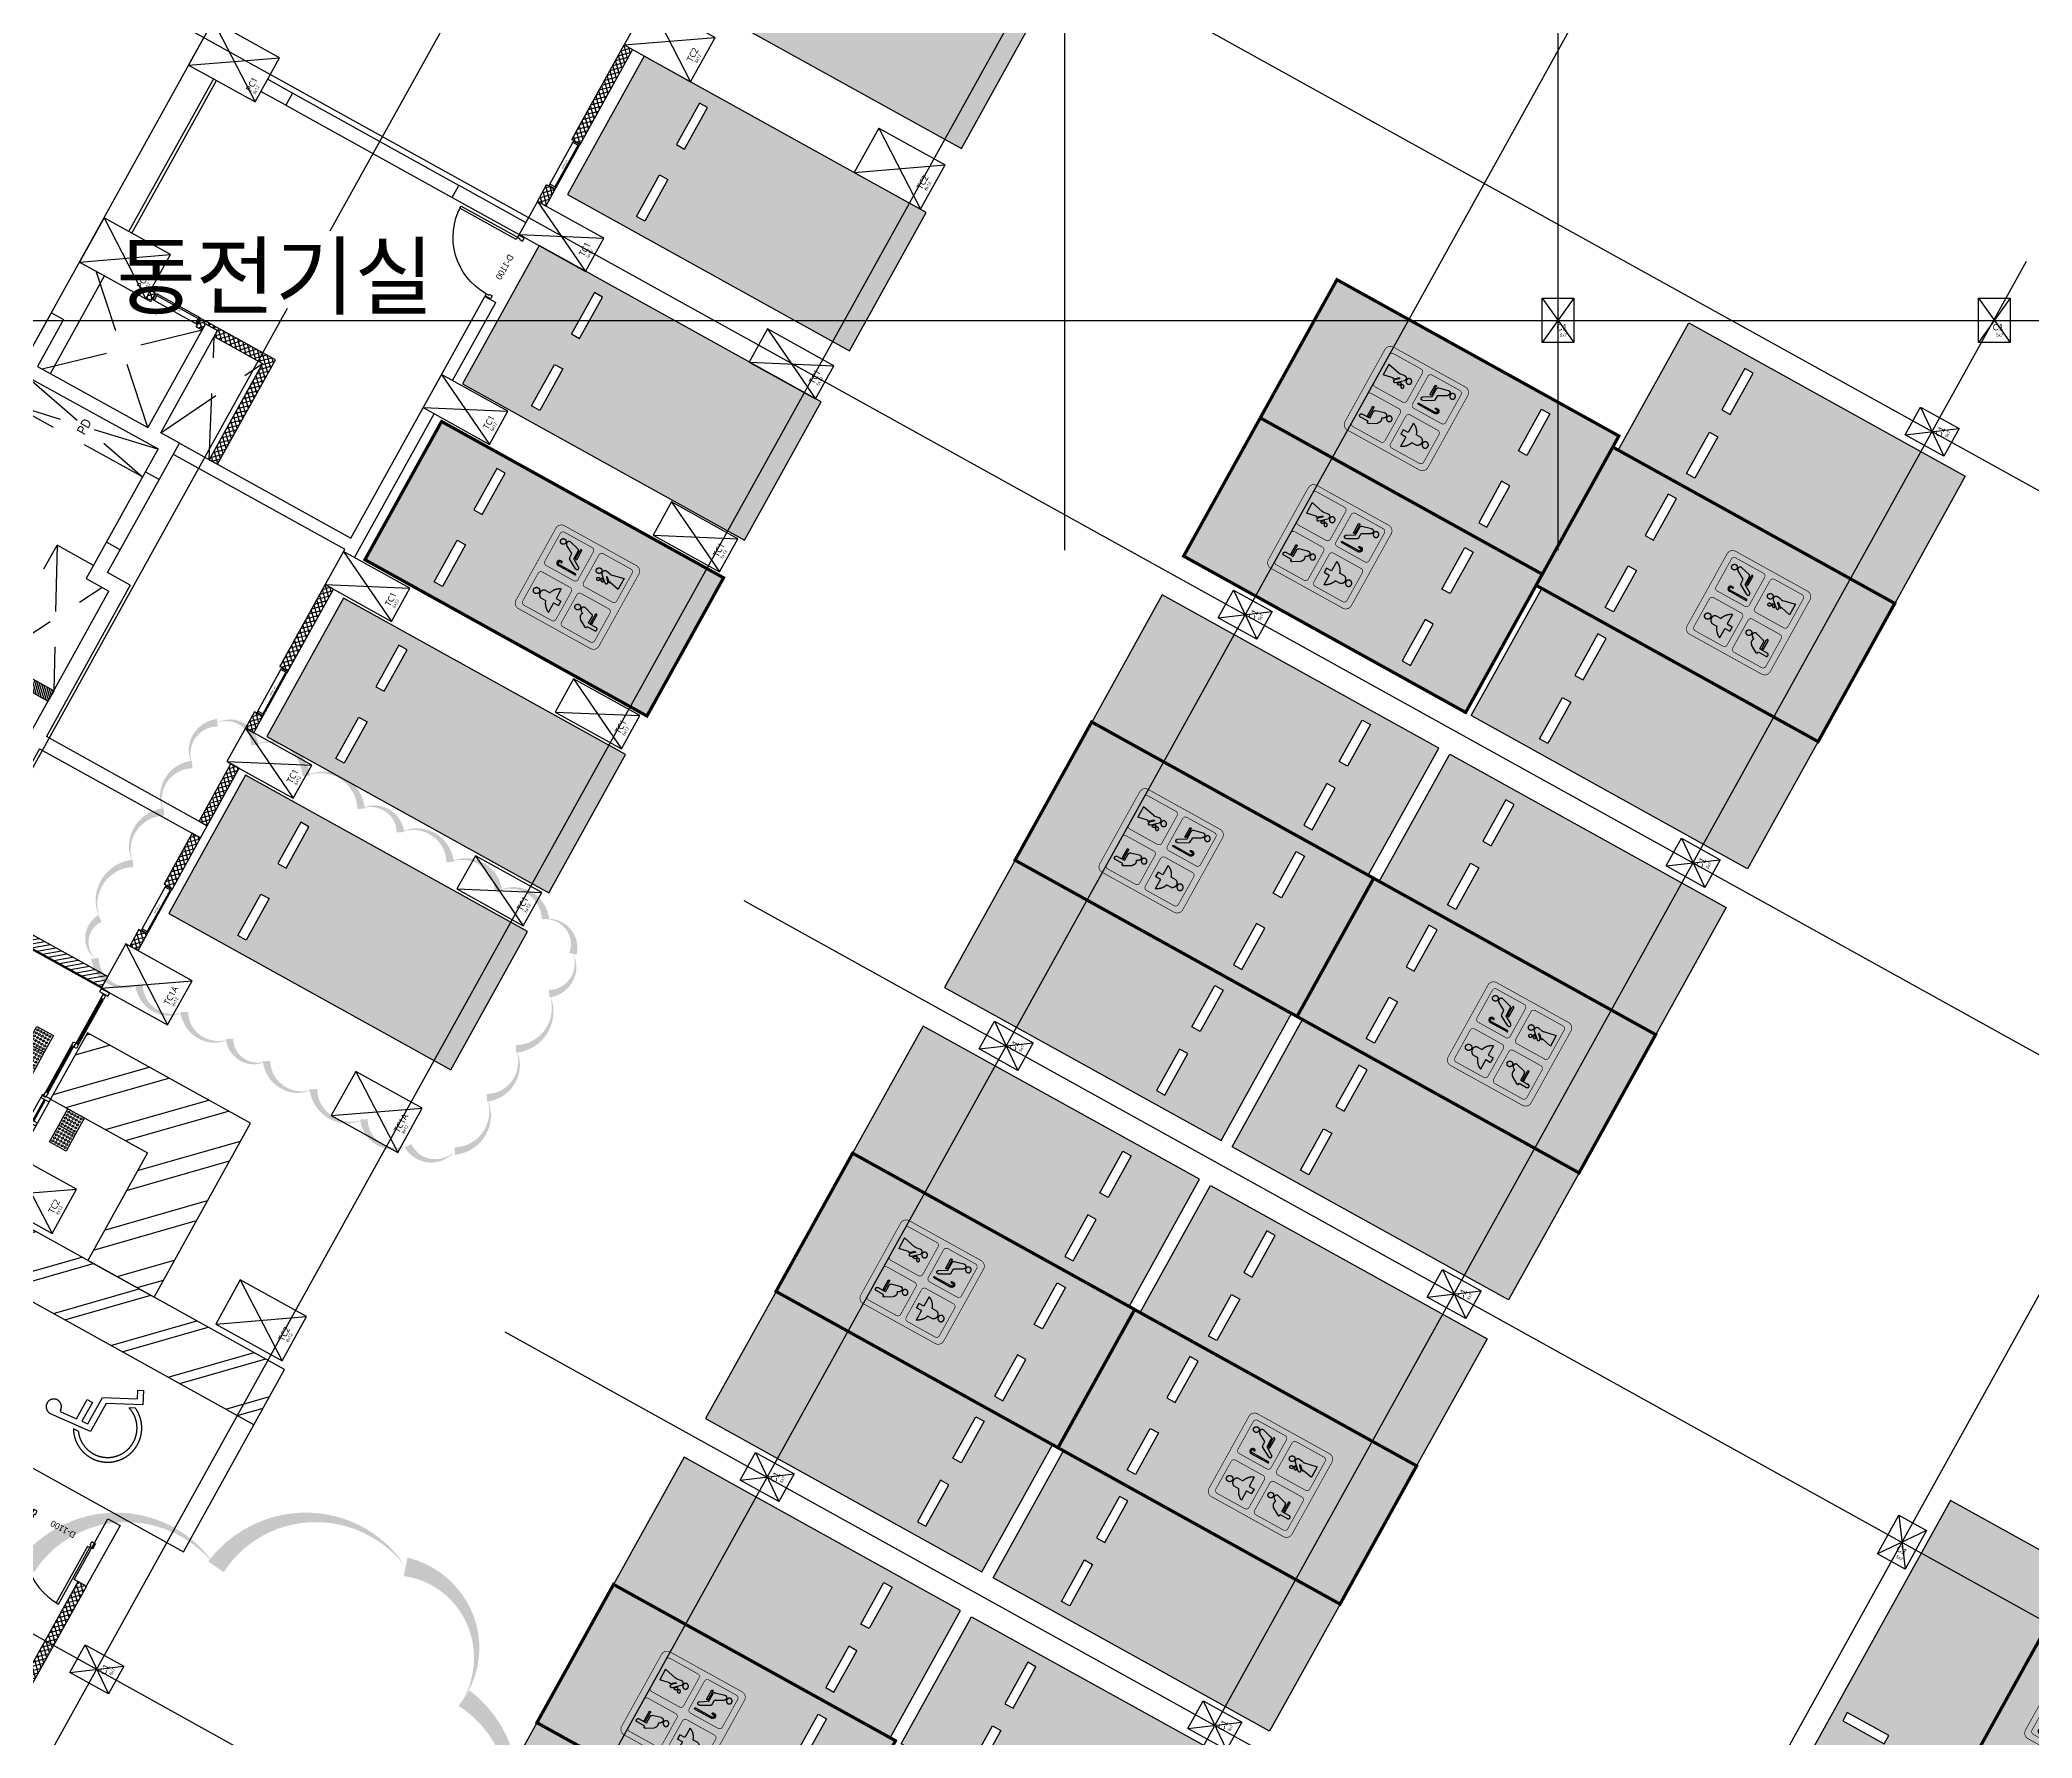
# Model space of a CAD drawing. Header units: millimetres. Extents: x -21000 to 567700, y 435000 to 850800.
# Drawn here: x 355402 to 386916, y 659411 to 686278 of the extents above; entities that cross this region are included whole.
import ezdxf
from ezdxf.enums import TextEntityAlignment as Align
from ezdxf.xclip import XClip

# ---------------------------------------------------------------- set-up
doc = ezdxf.new("R2010")
doc.units = ezdxf.units.MM
doc.header["$LTSCALE"] = 700
doc.header["$XCLIPFRAME"] = 2
for name, pattern in [('AB_Pbase$0$CON-107-B2F$0$HIDDEN', [9.525, 6.35, -3.175]), ('AB_Pbase$0$HID', [2.3, 1.5, -0.8]), ('AB_Pbase$0$주차장기둥$0$CEN', [62, 60, -1, 0, -1]), ('AUDIT_D_190513103822-5', [2.3, 1.5, -0.8])]:
    doc.linetypes.add(name, pattern=pattern)
doc.layers.get('0').update_dxf_attribs({"color": 2})
doc.layers.get('Defpoints').update_dxf_attribs({"color": 171})
for name, color, linetype, plot in [('AB_Pbase$0$CON-107-B2F$0$DEF', 181, 'AB_Pbase$0$CON-107-B2F$0$HIDDEN', False), ('AB_Pbase$0$CON-107-B2F$0$DEFPOINT', 247, 'Continuous', False), ('AB_Pbase$0$Defponts', 161, 'Continuous', False), ('AB_Pbase$0$주차장기둥$0$DEFPOINT', 247, 'Continuous', False)]:
    doc.layers.add(name, color=color, linetype=linetype, plot=plot)
for name, color, linetype in [('AB_Pbase$0$DOOR', 4, 'Continuous'), ('AB_Pbase$0$ELE4', 4, 'Continuous'), ('AB_Pbase$0$ELE8', 8, 'Continuous'), ('AB_Pbase$0$ELE9', 9, 'Continuous'), ('AB_Pbase$0$FIN', 6, 'Continuous'), ('AB_Pbase$0$HAT-BR', 5, 'Continuous'), ('AB_Pbase$0$void', 1, 'AB_Pbase$0$HID'), ('AB_Pbase$0$WAL', 3, 'Continuous'), ('AB_Pbase$0$WIN', 4, 'Continuous'), ('AB_Pbase$0$WIN1', 1, 'Continuous'), ('AB_Pbase$0$설비사이즈', 4, 'AUDIT_D_190513103822-5'), ('AB_Pbase$0$점자블럭', 5, 'Continuous'), ('AB_Pbase$0$주차-sol', 254, 'Continuous'), ('AB_Pbase$0$주차-여행', 221, 'Continuous'), ('AB_Pbase$0$주차-일반', 9, 'Continuous'), ('AB_Pbase$0$주차-장애인', 8, 'Continuous'), ('AB_Pbase$0$주차-확장', 7, 'Continuous'), ('AB_Pbase$0$주차장기둥$0$CEN_P', 244, 'AB_Pbase$0$주차장기둥$0$CEN')]:
    doc.layers.add(name, color=color, linetype=linetype)
doc.styles.add('AB_Pbase$0$CON-107-B2F$0$맑은고딕', font='malgun.ttf')
doc.styles.add('AB_Pbase$0$돋움', font='')
doc.styles.add('AB_Pbase$0$맑은고딕', font='malgun.ttf')
doc.styles.add('AB_Pbase$0$주차장기둥$0$맑은 고딕', font='')
doc.styles.get('AB_Pbase$0$돋움').set_extended_font_data('Dotum')
doc.styles.get('AB_Pbase$0$주차장기둥$0$맑은 고딕').set_extended_font_data('Dotum')

# ---------------------------------------------------------------- blocks, each defined once
blk = doc.blocks.new('AB_Pbase$0$Door_s_1100')
at = {"layer": 'AB_Pbase$0$Defponts'}
for p, q in [((-10, 0), (-10, 100)), ((1110, 0), (1110, 100))]:
    blk.add_line(p, q, dxfattribs=at)
at = {"layer": 'AB_Pbase$0$WIN'}
for points in [[(40, 100), (80, 100), (80, 1120), (40, 1120)], [(55, 55), (55, 0), (0, 0), (0, 100), (40, 100), (40, 55)], [(1045, 55), (1045, 0), (1100, 0), (1100, 100), (1060, 100), (1060, 55)]]:
    blk.add_lwpolyline(points, close=True, dxfattribs=at)
at = {"layer": 'AB_Pbase$0$WIN1'}
blk.add_arc((40, 100), 1020, 0, 90, dxfattribs=at)
at = {"layer": 'AB_Pbase$0$Defponts', "style": 'AB_Pbase$0$돋움'}
blk.add_text('D-1100', height=100, dxfattribs=at).set_placement((550, 50), align=Align.MIDDLE)
blk = doc.blocks.new('AB_Pbase$0$20160212_34980', base_point=(54476081, -70515734))
at = {"layer": 'AB_Pbase$0$WIN', "rotation": 125.1554939794611}
blk.add_blockref('AB_Pbase$0$Door_s_1100', (54476081, -70515734), dxfattribs=at)
blk = doc.blocks.new('AB_Pbase$0$점자블럭')
at = {"layer": 'AB_Pbase$0$점자블럭', "extrusion": (0, 0, -1)}
blk.add_lwpolyline([(0, 0), (300, 0), (300, 300), (0, 300)], close=True, dxfattribs=at)
at = {"layer": 'AB_Pbase$0$점자블럭', "color": 250}
for centre in [(-260, 260), (-260, 205), (-260, 150), (-260, 95), (-260, 40), (-205, 260), (-205, 205), (-205, 150), (-205, 95), (-205, 40), (-150, 260), (-150, 205), (-150, 150), (-150, 95), (-150, 40), (-95, 260), (-95, 205), (-95, 150), (-95, 95), (-95, 40), (-40, 260), (-40, 205), (-40, 150), (-40, 95), (-40, 40)]:
    blk.add_circle(centre, 15, dxfattribs=at)
blk = doc.blocks.new('AB_Pbase$0$자동문 24_1', base_point=(261519, 88963))
at = {"layer": 'AB_Pbase$0$Defponts'}
for p, q in [((259287, 88218), (259287, 88068)), ((262037, 88218), (262037, 88068))]:
    blk.add_line(p, q, dxfattribs=at)
at = {"layer": 'AB_Pbase$0$ELE9'}
for p, q in [((260062, 88218), (259347, 88218)), ((260062, 88068), (259347, 88068)), ((260177, 88133), (261012, 88133)), ((260177, 88093), (261012, 88093)), ((261082, 88183), (261897, 88183)), ((261082, 88143), (261897, 88143))]:
    blk.add_line(p, q, dxfattribs=at)
at = {"layer": 'AB_Pbase$0$WIN'}
for p, q in [((259347, 88153), (259627, 88153)), ((259347, 88133), (259627, 88133)), ((259677, 88153), (260062, 88153)), ((259677, 88133), (260062, 88133)), ((261012, 88119), (260177, 88119)), ((261012, 88107), (260177, 88107)), ((261012, 88106), (261012, 88125)), ((261082, 88151), (261082, 88170)), ((261897, 88169), (261082, 88169)), ((261897, 88157), (261082, 88157)), ((261897, 88151), (261897, 88170))]:
    blk.add_line(p, q, dxfattribs=at)
for points in [[(259347, 88068), (259297, 88068), (259297, 88218), (259347, 88218)], [(259677, 88068), (259627, 88068), (259627, 88218), (259677, 88218)], [(260112, 88138), (260097, 88138), (260097, 88088), (260112, 88088), (260112, 88068), (260062, 88068), (260062, 88218), (260112, 88218)], [(261012, 88093), (261082, 88093), (261082, 88133), (261012, 88133)], [(261897, 88143), (261967, 88143), (261967, 88183), (261897, 88183)], [(261977, 88218), (262027, 88218), (262027, 88068), (261977, 88068)]]:
    blk.add_lwpolyline(points, close=True, dxfattribs=at)
for points in [[(260177, 88093), (260177, 88133), (260107, 88133), (260107, 88093), (260177, 88093)], [(261082, 88143), (261082, 88183), (261012, 88183), (261012, 88143), (261082, 88143)]]:
    blk.add_lwpolyline(points, dxfattribs=at)
at = {"layer": 'AB_Pbase$0$점자블럭', "xscale": -0.9999999999999987, "rotation": 180.0000001676231}
for p in [(259812, 88828), (260112, 88828), (260412, 87768), (260712, 87768), (261012, 87768)]:
    blk.add_blockref('AB_Pbase$0$점자블럭', p, dxfattribs=at)
blk = doc.blocks.new('AB_Pbase$0$CON-107-B2F')
for p, q in [((-250, -2700), (-250, 250)), ((-250, 250), (9881, 250)), ((3230, 0), (5030, 0)), ((5030, 0), (5030, -1430)), ((5280, -1430), (5280, 0)), ((5280, 0), (9880, 0)), ((9880, 0), (9880, -2600)), ((0, -2650), (0, 0)), ((0, 0), (2980, 0)), ((2980, 0), (2980, -770)), ((3230, -720), (3230, 0)), ((2980, -770), (3030, -770)), ((3030, -770), (3230, -720)), ((5030, -1430), (5280, -1430)), ((2980, -2650), (2980, -1880)), ((2980, -1880), (3030, -1880)), ((3030, -1880), (3230, -1930)), ((3230, -1930), (3230, -2900)), ((-9970, -2700), (-9370, -2700)), ((-9970, -12950), (-9970, -2700)), ((-9370, -2700), (-9370, -2920)), ((-8250, -2920), (-8250, -2700)), ((-8250, -2700), (-7245, -2700)), ((-7245, -2700), (-7245, -2920)), ((-6425, -2920), (-6425, -2700)), ((-4560, -2700), (-6425, -2700)), ((-4560, -2700), (-4560, -2920)), ((-1070, -2920), (-1070, -2700)), ((-1070, -2700), (-250, -2700)), ((0, -2650), (2980, -2650)), ((5030, -2550), (5030, -2850)), ((5030, -2550), (5280, -2550)), ((5280, -2550), (5280, -2600)), ((9880, -2600), (5280, -2600)), ((-9370, -2920), (-9720, -2920)), ((-9720, -2920), (-9720, -11130)), ((-7245, -2920), (-8250, -2920)), ((-4560, -2920), (-6425, -2920)), ((-225, -2920), (-1070, -2920)), ((-225, -2920), (-225, -4915)), ((3230, -2900), (-5, -2900)), ((-5, -5220), (-5, -2900)), ((5030, -2850), (9885, -2850)), ((9885, -2850), (9885, -5220)), ((10105, -3150), (10105, -4915)), ((15430, -3150), (15430, -3900)), ((16230, -3900), (16230, -3150)), ((19850, -3150), (19850, -9770)), ((15430, -3900), (16230, -3900)), ((19600, -8570), (19600, -3900)), ((-5740, -4350), (-5960, -4350)), ((-5960, -4350), (-5960, -7360)), ((-5740, -7360), (-5740, -4350)), ((15840, -4350), (15620, -4350)), ((15620, -4350), (15620, -7360)), ((15840, -7360), (15840, -4350)), ((-2100, -5135), (-2100, -4915)), ((-2100, -4915), (-225, -4915)), ((11980, -4915), (10105, -4915)), ((11980, -5135), (11980, -4915)), ((-225, -5135), (-2100, -5135)), ((-225, -5470), (-225, -5135)), ((-5, -5220), (460, -5220)), ((460, -5220), (460, -5470)), ((2340, -5220), (1680, -5220)), ((1680, -5220), (1680, -5470)), ((2340, -5220), (2340, -5630)), ((9885, -5220), (7540, -5220)), ((7540, -5220), (7540, -5630)), ((10130, -5470), (10130, -5135)), ((10130, -5135), (11980, -5135)), ((-225, -5470), (460, -5470)), ((2090, -5470), (1680, -5470)), ((2090, -5470), (2090, -5880)), ((2340, -5630), (7540, -5630)), ((7790, -5880), (7790, -5470)), ((7790, -5470), (10130, -5470)), ((4830, -5880), (2090, -5880)), ((4830, -5880), (4830, -8790)), ((7790, -5880), (5050, -5880)), ((5050, -8790), (5050, -5880)), ((-5960, -7360), (-5740, -7360)), ((15620, -7360), (15840, -7360)), ((-5740, -8420), (-5960, -8420)), ((-5960, -8420), (-5960, -11130)), ((-5740, -11350), (-5740, -8420)), ((4830, -8790), (5050, -8790)), ((-8220, -11130), (-9720, -11130)), ((-8220, -11350), (-8220, -11130)), ((-6400, -11130), (-5960, -11130)), ((-6400, -11350), (-6400, -11130)), ((-9720, -11350), (-9720, -12730)), ((-9720, -11350), (-8220, -11350)), ((-5740, -11350), (-6400, -11350)), ((-8220, -12730), (-9720, -12730)), ((-8220, -12950), (-8220, -12730)), ((-6400, -12950), (-6400, -12730)), ((-6400, -12730), (-5300, -12730)), ((-5300, -12730), (-5300, -12950)), ((19850, -12730), (19850, -13930)), ((-9970, -12950), (-8220, -12950)), ((-5300, -12950), (-6400, -12950))]:
    blk.add_line(p, q)
blk.add_lwpolyline([(-3340, -2700), (-1990, -2700), (-1990, -2920), (-3340, -2920)], close=True)
for points in [[(11870, -3150), (11870, -3900), (12670, -3900), (12670, -3150)], [(19050, -3150), (19050, -3900), (19600, -3900)], [(-1780, -9770), (-980, -9770), (-980, -8570), (-1780, -8570), (-1780, -9770)], [(1990, -9770), (2790, -9770), (2790, -8570), (1990, -8570), (1990, -9770)], [(6090, -9770), (6690, -9770), (6690, -8570), (6090, -8570), (6090, -9770)], [(9290, -9770), (9890, -9770), (9890, -8570), (9290, -8570), (9290, -9770)], [(12490, -9770), (13090, -9770), (13090, -8570), (12490, -8570), (12490, -9770)], [(15620, -9770), (16220, -9770), (16220, -8570), (15620, -8570), (15620, -9770)], [(19600, -8570), (19050, -8570), (19050, -9770)], [(19050, -9770), (19850, -9770)], [(-1780, -13930), (-980, -13930), (-980, -12730), (-1780, -12730), (-1780, -13930)], [(1990, -13930), (2790, -13930), (2790, -12730), (1990, -12730), (1990, -13930)], [(6090, -13930), (6690, -13930), (6690, -12730), (6090, -12730), (6090, -13930)], [(9290, -13930), (9890, -13930), (9890, -12730), (9290, -12730), (9290, -13930)], [(12490, -13930), (13090, -13930), (13090, -12730), (12490, -12730), (12490, -13930)], [(15620, -13930), (16220, -13930), (16220, -12730), (15620, -12730), (15620, -13930)], [(19850, -12730), (19050, -12730), (19050, -13930)], [(19050, -13930), (19850, -13930)]]:
    blk.add_lwpolyline(points)
at = {"layer": 'AB_Pbase$0$CON-107-B2F$0$DEF'}
for p, q in [((10281, -2700), (10950, -2700)), ((10950, -2700), (10950, -2920)), ((15430, -2700), (19850, -2700)), ((15430, -2700), (15430, -3150)), ((19850, -2700), (19850, -3150)), ((10950, -2920), (10105, -2920)), ((10105, -2920), (10105, -3150)), ((16230, -2920), (19050, -2920)), ((16230, -3150), (16230, -2920))]:
    blk.add_line(p, q, dxfattribs=at)
for points in [[(9881, 250), (10130, 250), (10130, -2700), (10280, -2700)], [(12670, -3150), (12670, -2700), (11870, -2700), (11870, -3150)], [(19050, -2920), (19050, -3150)]]:
    blk.add_lwpolyline(points, dxfattribs=at)
at = {"layer": 'AB_Pbase$0$CON-107-B2F$0$DEFPOINT', "color": 190}
for p, q in [((11870, -2700), (12670, -3900)), ((12670, -2700), (11870, -3900)), ((15430, -2700), (16230, -3900)), ((16230, -2700), (15430, -3900)), ((19050, -2700), (19850, -3900)), ((19850, -2700), (19050, -3900)), ((8200, -5470), (8200, -5220)), ((9470, -5470), (9470, -5220)), ((-1780, -8570), (-980, -9770)), ((-980, -8570), (-1780, -9770)), ((1990, -8570), (2790, -9770)), ((2790, -8570), (1990, -9770)), ((6090, -8570), (6690, -9770)), ((6690, -8570), (6090, -9770)), ((9290, -8570), (9890, -9770)), ((9890, -8570), (9290, -9770)), ((12490, -8570), (13090, -9770)), ((13090, -8570), (12490, -9770)), ((15620, -8570), (16220, -9770)), ((16220, -8570), (15620, -9770)), ((19050, -8570), (19850, -9770)), ((19850, -8570), (19050, -9770)), ((-1780, -12730), (-980, -13930)), ((-980, -12730), (-1780, -13930)), ((1990, -12730), (2790, -13930)), ((2790, -12730), (1990, -13930)), ((6090, -12730), (6690, -13930)), ((6690, -12730), (6090, -13930)), ((9290, -12730), (9890, -13930)), ((9890, -12730), (9290, -13930)), ((12490, -12730), (13090, -13930)), ((13090, -12730), (12490, -13930)), ((15620, -12730), (16220, -13930)), ((16220, -12730), (15620, -13930)), ((19050, -12730), (19850, -13930)), ((19850, -12730), (19050, -13930))]:
    blk.add_line(p, q, dxfattribs=at)
at = {"layer": 'AB_Pbase$0$CON-107-B2F$0$DEFPOINT', "color": 6, "style": 'AB_Pbase$0$CON-107-B2F$0$맑은고딕'}
for s, height, p in [('PC1', 100, (11971, -3771)), ('PC1', 100, (15531, -3771)), ('PC1', 100, (19151, -3771)), ('8x12', 50, (11971, -3848)), ('8x12', 50, (15531, -3848)), ('8x12', 50, (19151, -3848)), ('TC2', 100, (-1505, -9641)), ('8x12', 50, (-1479, -9718)), ('TC1A', 100, (2265, -9641)), ('8x12', 50, (2291, -9718)), ('TC1', 100, (6277, -9641)), ('6x12', 50, (6292, -9718)), ('TC1', 100, (9477, -9641)), ('6x12', 50, (9492, -9718)), ('TC1', 100, (12677, -9641)), ('6x12', 50, (12692, -9718)), ('TC1', 100, (15807, -9641)), ('6x12', 50, (15822, -9718)), ('TC2', 100, (19325, -9641)), ('8x12', 50, (19351, -9718)), ('TC2', 100, (-1505, -13801)), ('8x12', 50, (-1479, -13878)), ('TC1A', 100, (2265, -13801)), ('8x12', 50, (2291, -13878)), ('TC1', 100, (6277, -13801)), ('6x12', 50, (6292, -13878)), ('TC1', 100, (9477, -13801)), ('6x12', 50, (9492, -13878)), ('TC1', 100, (12677, -13801)), ('6x12', 50, (12692, -13878)), ('TC1', 100, (15807, -13801)), ('6x12', 50, (15822, -13878)), ('TC2', 100, (19325, -13801)), ('6x12', 50, (19351, -13878)), ('8x12', 50, (19351, -13878))]:
    blk.add_text(s, height=height, rotation=360, dxfattribs=at).set_placement(p)
blk = doc.blocks.new('AB_Pbase$0$CON-107-B1F')
blk.add_blockref('AB_Pbase$0$CON-107-B2F', (0, 0))
blk = doc.blocks.new('AB_Pbase$0$지하1층 동골조')
at = {"rotation": 60.99999813643144}
blk.add_blockref('AB_Pbase$0$CON-107-B1F', (200969, 33725), dxfattribs=at)
blk = doc.blocks.new('AB_Pbase$0$조적점검800')
at = {"layer": 'AB_Pbase$0$설비사이즈', "linetype": 'Continuous'}
for p, q in [((785, 110), (35, 110)), ((785, 0), (35, 0))]:
    blk.add_line(p, q, dxfattribs=at)
for points in [[(35, 110), (10, 110), (10, 0), (35, 0)], [(785, 0), (35, 0), (35, 20), (785, 20)], [(785, 110), (810, 110), (810, 0), (785, 0)]]:
    blk.add_lwpolyline(points, close=True, dxfattribs=at)
at = {"layer": 'Defpoints', "linetype": 'Continuous'}
for p, q in [((0, 110), (0, 0)), ((820, 110), (820, 0))]:
    blk.add_line(p, q, dxfattribs=at)
at = {"layer": 'Defpoints', "linetype": 'Continuous', "style": 'AB_Pbase$0$맑은고딕', "text_generation_flag": 4}
blk.add_text('조적점검 800', height=21, rotation=180, dxfattribs=at).set_placement((398, 56), align=Align.MIDDLE_CENTER)
blk = doc.blocks.new('AB_Pbase$0$AB_Pbase_지하1층_골조')
for p, q in [((355260, 681372), (362892, 695141)), ((356812, 683245), (358150, 685658)), ((359292, 685243), (358898, 685461)), ((359398, 685435), (359005, 685653)), ((362031, 683976), (363089, 683389)), ((361924, 683784), (362983, 683197)), ((355569, 681001), (356424, 682545)), ((360321, 678395), (362440, 682217)), ((361931, 680887), (362615, 682120)), ((362440, 682217), (362615, 682120)), ((360380, 678088), (361640, 680362)), ((357610, 679898), (360321, 678395)), ((357513, 679723), (360224, 678220)), ((360205, 678185), (360224, 678220))]:
    blk.add_line(p, q)
blk = doc.blocks.new('AB_Pbase$0$주차장기둥$0$cen 2bl 지하')
at = {"layer": 'AB_Pbase$0$주차장기둥$0$CEN_P', "color": 5}
for p, q in [((6014, 113576), (6014, 259192)), ((13814, 127832), (13814, 259163)), ((21614, 128082), (21614, 259134)), ((29714, 127566), (29714, 259104)), ((37814, 127566), (37814, 259074)), ((294, 209883), (119274, 209883)), ((294, 202083), (119274, 202083)), ((16870, 194283), (119274, 194283)), ((16870, 186483), (119274, 186483)), ((-12594, 178683), (119274, 178683))]:
    blk.add_line(p, q, dxfattribs=at)
at = {"layer": 'AB_Pbase$0$주차장기둥$0$CEN_P'}
for p, q in [((-1280, 194715), (78524, 238951)), ((25448, 205373), (16664, 221220)), ((18626, 201592), (9842, 217439))]:
    blk.add_line(p, q, dxfattribs=at)
blk = doc.blocks.new('AB_Pbase$0$주차장기둥$0$p기둥 5x7')
blk.add_lwpolyline([(-250, 350), (250, 350), (250, -350), (-250, -350)], close=True)
at = {"layer": 'AB_Pbase$0$주차장기둥$0$DEFPOINT'}
for p, q in [((250, 350), (-250, -350)), ((-250, 350), (250, -350))]:
    blk.add_line(p, q, dxfattribs=at)
at = {"layer": 'AB_Pbase$0$주차장기둥$0$DEFPOINT', "color": 6, "style": 'AB_Pbase$0$주차장기둥$0$맑은 고딕'}
for s, height, p in [('C1', 100, (-24, -160)), ('5x7', 50, (29, -259))]:
    blk.add_text(s, height=height, rotation=0, dxfattribs=at).set_placement(p)
blk = doc.blocks.new('AB_Pbase$0$주차장기둥')
for name, p, rotation in [('AB_Pbase$0$주차장기둥$0$cen 2bl 지하', (36992, -11667), 1.99999810188403), ('AB_Pbase$0$주차장기둥$0$p기둥 5x7', (59299, 201140), 30.99999996544385), ('AB_Pbase$0$주차장기둥$0$p기둥 5x7', (59363, 199125), 91.99999810188433), ('AB_Pbase$0$주차장기둥$0$p기둥 5x7', (53385, 197586), 30.99999996544385), ('AB_Pbase$0$주차장기둥$0$p기둥 5x7', (51540, 191047), 91.99999810188433), ('AB_Pbase$0$주차장기둥$0$p기둥 5x7', (59635, 191330), 91.99999810188433), ('AB_Pbase$0$주차장기둥$0$p기둥 5x7', (68003, 183818), 1.999998101885243), ('AB_Pbase$0$주차장기둥$0$p기둥 5x7', (59908, 183535), 91.99999810188433), ('AB_Pbase$0$주차장기둥$0$p기둥 5x7', (51813, 183252), 91.99999810188433), ('AB_Pbase$0$주차장기둥$0$p기둥 5x7', (60180, 175740), 91.99999810188433), ('AB_Pbase$0$주차장기둥$0$p기둥 5x7', (52085, 175457), 91.99999810188433), ('AB_Pbase$0$주차장기둥$0$p기둥 5x7', (44562, 167389), 91.99999810188433)]:
    blk.add_blockref(name, p, dxfattribs=dict(rotation=rotation))
blk = doc.blocks.new('AB_Pbase$0$실명')
at = {"layer": 'AB_Pbase$0$Defponts', "style": 'AB_Pbase$0$돋움'}
blk.add_text('동전기실', height=1000, rotation=359.9315, dxfattribs=at).set_placement((377625, -148807))
blk = doc.blocks.new('AB_Pbase$0$AB_Pbase-C1BCB056C')
at = {"layer": 'AB_Pbase$0$주차-여행'}
h = blk.add_hatch(color=170, dxfattribs=at)
h.dxf.hatch_style = 1
edge = h.paths.add_edge_path()
edge.add_line((105, 5), (1405, 5))
edge.add_arc((1405, 105), 100, 270, 360)
edge.add_line((1505, 105), (1505, 1405))
edge.add_arc((1405, 1405), 100, 0, 90)
edge.add_line((1405, 1505), (105, 1505))
edge.add_arc((105, 1405), 100, 90, 180)
edge.add_line((5, 1405), (5, 105))
edge.add_arc((105, 105), 100, 180, 270)
h = blk.add_hatch(color=255, dxfattribs=at)
h.dxf.hatch_style = 1
h.paths.add_polyline_path([(465, 1094), (465, 1180, 0.714286), (325, 1180), (325, 1094, 0.219224), (185, 965), (355, 965), (355, 875), (435, 875), (435, 965), (605, 965, 0.219224)])
h.paths.add_polyline_path([(445, 1295, 1), (345, 1295, 1)])
h.paths.add_polyline_path([(905, 1187), (905, 887, 1), (925, 887), (925, 1187, -1), (970, 1187), (970, 1167, 1), (990, 1167), (990, 1187, 1)])
h.paths.add_polyline_path([(1323, 1301, 1), (1233, 1301, 1)])
h.paths.add_polyline_path([(1326, 1193, 0.878579), (1252, 1222), (1178, 1090), (1094, 1086, 0.258599), (1086, 1081), (994, 920, 0.979199), (1041, 893), (1120, 1020), (1258, 1020, 0.342105), (1287, 1042)])
h.paths.add_polyline_path([(1288, 1000), (1138, 1000, 1), (1138, 975), (1288, 975, 1)], flags=17)
h.paths.add_polyline_path([(437, 598, 1), (527, 598, 1)])
h.paths.add_polyline_path([(528, 486, 0.88788), (453, 517), (433, 482, 0.415611), (332, 466), (259, 343, 0.192889), (258, 335, 0.480795), (267, 323), (285, 323), (285, 186, 1), (340, 186), (340, 323), (460, 323, 0.335846), (488, 345)])
h.paths.add_polyline_path([(516, 297), (366, 297, 1), (366, 272), (516, 272, 1)], flags=17)
h.paths.add_polyline_path([(1053, 529, 1), (1002, 529, 1)])
h.paths.add_polyline_path([(1071, 480, 1.194973), (1032, 437)])
h.paths.add_polyline_path([(1196, 466, 0.70337), (1123, 516), (1027, 409, 1), (1064, 375), (1111, 428, -1), (1122, 418), (1063, 351, 0.482877), (1064, 343), (1073, 339, -0.332101), (1075, 333), (1040, 174), (1231, 174), (1185, 381, -0.096684), (1185, 402)])
h.paths.add_polyline_path([(1194, 582, 1), (1104, 582, 1)])
at = {"layer": 'AB_Pbase$0$주차-여행', "color": 255}
for p, q in [((355, 965), (185, 965)), ((325, 1180), (325, 1094)), ((355, 965), (355, 875)), ((605, 965), (435, 965)), ((435, 965), (435, 875)), ((465, 1180), (465, 1094)), ((905, 887), (905, 1187)), ((925, 887), (925, 1187)), ((970, 1167), (970, 1187)), ((990, 1167), (990, 1187)), ((994, 920), (1086, 1081)), ((1041, 893), (1120, 1020)), ((1094, 1086), (1178, 1090)), ((1120, 1020), (1258, 1020)), ((1138, 1000), (1288, 1000)), ((1138, 975), (1288, 975)), ((1178, 1090), (1252, 1222)), ((1287, 1042), (1326, 1193)), ((435, 875), (355, 875)), ((257, 333), (257, 338)), ((259, 343), (332, 466)), ((267, 323), (285, 323)), ((285, 323), (285, 186)), ((340, 323), (460, 323)), ((340, 323), (340, 186)), ((433, 482), (453, 517)), ((528, 486), (488, 345)), ((1123, 516), (1027, 409)), ((1071, 480), (1032, 437)), ((1075, 333), (1040, 174)), ((1122, 418), (1063, 351)), ((1111, 428), (1064, 375)), ((1073, 339), (1064, 343)), ((1185, 402), (1196, 466)), ((1185, 381), (1231, 174)), ((366, 297), (516, 297)), ((366, 272), (516, 272)), ((1231, 174), (1040, 174))]:
    blk.add_line(p, q, dxfattribs=at)
at = {"layer": 'AB_Pbase$0$주차-여행', "color": 255, "const_width": 10}
for points in [[(105, 5), (1405, 5, 0.414214), (1505, 105), (1505, 1405, 0.414214), (1405, 1505), (105, 1505, 0.414214), (5, 1405), (5, 105, 0.414214)], [(145, 805), (645, 805, 0.414214), (695, 855), (695, 1355, 0.414214), (645, 1405), (145, 1405, 0.414214), (95, 1355), (95, 855, 0.414214)], [(865, 805), (1365, 805, 0.414214), (1415, 855), (1415, 1355, 0.414214), (1365, 1405), (865, 1405, 0.414214), (815, 1355), (815, 855, 0.414214)], [(145, 105), (645, 105, 0.414214), (695, 155), (695, 655, 0.414214), (645, 705), (145, 705, 0.414214), (95, 655), (95, 155, 0.414214)], [(865, 105), (1365, 105, 0.414214), (1415, 155), (1415, 655, 0.414214), (1365, 705), (865, 705, 0.414214), (815, 655), (815, 155, 0.414214)]]:
    blk.add_lwpolyline(points, format="xyb", close=True, dxfattribs=at)
at = {"layer": 'AB_Pbase$0$주차-여행', "color": 255}
for centre, radius in [((395, 1295), 50), ((1278, 1301), 45), ((482, 598), 45), ((1028, 529), 25.7), ((1149, 582), 45)]:
    blk.add_circle(centre, radius, dxfattribs=at)
for centre, radius, start, end in [((395, 877), 227, 107.9202, 157.3801), ((395, 1156), 74, 18.9246, 161.0754), ((395, 877), 227, 22.6199, 72.0798), ((948, 1187), 42.5, 0, 180), ((948, 1187), 22.5, 0, 180), ((980, 1167), 10, 180, 0), ((1094, 1076), 10, 92.4323, 150.4282), ((1138, 987), 12.5, 90, 270), ((1287, 1203), 40, 345.5444, 150.7519), ((1258, 1050), 30, 270, 345.5444), ((1288, 987), 12.5, 270, 90), ((915, 887), 10, 180, 0), ((1018, 907), 27, 150.4282, 328.0196), ((267, 338), 10, 149.0416, 180), ((267, 333), 10, 180, 270), ((391, 424), 72.3, 54.3449, 144.618), ((489, 497), 41, 344.2578, 150.6627), ((460, 353), 30, 270, 344.2578), ((1048, 462), 29, 37.898, 238.2024), ((1046, 392), 25, 138.0502, 318.0502), ((1066, 348), 5, 138.0502, 241.1496), ((1070, 334), 5, 347.664, 61.1496), ((1117, 423), 7.5, 318.0502, 138.0502), ((1151, 478), 46.8, 345.409, 125.8947), ((1239, 393), 55, 170.2464, 192.336), ((312, 186), 27.5, 180, 0), ((366, 284), 12.5, 90, 270), ((516, 284), 12.5, 270, 90)]:
    blk.add_arc(centre, radius, start, end, dxfattribs=at)
blk = doc.blocks.new('AB_Pbase$0$AB_Pbase-여행주차_')
at = {"layer": 'AB_Pbase$0$주차-sol'}
h = blk.add_hatch(color=252, dxfattribs=at)
h.paths.add_polyline_path([(54378012, -70102334), (54378012, -70097234), (54375512, -70097234), (54375512, -70102334)])
h.paths.add_polyline_path([(54377037, -70098359), (54377037, -70098509), (54377787, -70098509), (54377787, -70098359)], flags=16)
h.paths.add_polyline_path([(54376487, -70098359), (54376487, -70098509), (54375737, -70098509), (54375737, -70098359)], flags=16)
at = {"layer": 'AB_Pbase$0$주차-여행', "const_width": 50}
blk.add_lwpolyline([(54378012, -70102334), (54378012, -70097234), (54375512, -70097234), (54375512, -70102334)], close=True, dxfattribs=at)
at = {"layer": 'AB_Pbase$0$주차-여행', "color": 5, "ltscale": 600}
for points in [[(54376487, -70098359), (54376487, -70098509), (54375737, -70098509), (54375737, -70098359)], [(54377037, -70098359), (54377037, -70098509), (54377787, -70098509), (54377787, -70098359)]]:
    blk.add_lwpolyline(points, close=True, dxfattribs=at)
at = {"layer": 'AB_Pbase$0$주차-여행', "xscale": 1.000000000002362, "yscale": 1.000000000002362, "zscale": 1.000000000002362}
blk.add_blockref('AB_Pbase$0$AB_Pbase-C1BCB056C', (54376007, -70101139), dxfattribs=at)
blk = doc.blocks.new('AB_Pbase$0$주차일반')
at = {"layer": 'AB_Pbase$0$주차-sol'}
h = blk.add_hatch(color=254, dxfattribs=at)
h.dxf.hatch_style = 1
h.paths.add_polyline_path([(0, 0), (-2300, 0), (-2300, -5000), (0, -5000)])
h.paths.add_polyline_path([(-200, -3725), (-200, -3875), (-950, -3875), (-950, -3725)], flags=16)
h.paths.add_polyline_path([(-1350, -3725), (-1350, -3875), (-2100, -3875), (-2100, -3725)], flags=16)
at = {"layer": 'AB_Pbase$0$주차-일반', "color": 6}
for points in [[(0, 0), (0, -5000), (-2300, -5000), (-2300, 0)], [(-1350, -3875), (-1350, -3725), (-2100, -3725), (-2100, -3875)], [(-950, -3875), (-950, -3725), (-200, -3725), (-200, -3875)]]:
    blk.add_lwpolyline(points, close=True, dxfattribs=at)
blk = doc.blocks.new('AB_Pbase$0$주차확장')
at = {"layer": 'AB_Pbase$0$주차-sol'}
h = blk.add_hatch(color=252, dxfattribs=at)
h.paths.add_polyline_path([(1525, -3825), (2275, -3825), (2275, -3975), (1525, -3975)], flags=16)
edge = h.paths.add_edge_path()
edge.add_line((0, -5100), (2500, -5100))
edge.add_line((2500, -5100), (2500, 0))
edge.add_line((2500, 0), (0, 0))
edge.add_line((0, 0), (0, -5100))
h.paths.add_polyline_path([(225, -3975), (225, -3825), (975, -3825), (975, -3975)])
at = {"layer": 'AB_Pbase$0$주차-확장'}
blk.add_lwpolyline([(0, 0), (0, -5100), (2500, -5100), (2500, 0)], close=True, dxfattribs=at)
at = {"layer": 'AB_Pbase$0$주차-확장', "ltscale": 600}
for points in [[(975, -3975), (975, -3825), (225, -3825), (225, -3975)], [(1525, -3975), (1525, -3825), (2275, -3825), (2275, -3975)]]:
    blk.add_lwpolyline(points, close=True, dxfattribs=at)
blk = doc.blocks.new('AB_Pbase$0$AB_Pbase-주차확장')
at = {"layer": 'AB_Pbase$0$주차-sol'}
h = blk.add_hatch(color=252, dxfattribs=at)
h.paths.add_polyline_path([(1525, -3825), (2275, -3825), (2275, -3975), (1525, -3975)], flags=16)
edge = h.paths.add_edge_path()
edge.add_line((0, -5100), (2500, -5100))
edge.add_line((2500, -5100), (2500, 0))
edge.add_line((2500, 0), (0, 0))
edge.add_line((0, 0), (0, -5100))
h.paths.add_polyline_path([(225, -3975), (225, -3825), (975, -3825), (975, -3975)])
at = {"layer": 'AB_Pbase$0$주차-확장'}
blk.add_lwpolyline([(0, 0), (0, -5100), (2500, -5100), (2500, 0)], close=True, dxfattribs=at)
at = {"layer": 'AB_Pbase$0$주차-확장', "ltscale": 600}
for points in [[(975, -3975), (975, -3825), (225, -3825), (225, -3975)], [(1525, -3975), (1525, -3825), (2275, -3825), (2275, -3975)]]:
    blk.add_lwpolyline(points, close=True, dxfattribs=at)
blk = doc.blocks.new('AB_Pbase$0$C2FA95CCC_1')
at = {"layer": 'AB_Pbase$0$주차-장애인', "color": 6}
for p, q in [((2300, 0), (2300, 5000)), ((918, 4069), (218, 4069)), ((218, 4069), (218, 3922)), ((918, 3922), (218, 3922)), ((918, 4069), (918, 3922)), ((1418, 4069), (2118, 4069)), ((1418, 4069), (1418, 3922)), ((1418, 3922), (2118, 3922)), ((2118, 4069), (2118, 3922))]:
    blk.add_line(p, q, dxfattribs=at)
at = {"layer": 'AB_Pbase$0$주차-장애인'}
for p, q in [((2800, 5000), (3300, 4500)), ((3008, 5000), (3300, 4708)), ((2300, 4668), (3300, 3668)), ((2300, 4460), (3300, 3460)), ((2300, 3628), (3300, 2628)), ((2300, 3421), (3300, 2421)), ((953, 2209), (893, 2898)), ((1028, 2788), (997, 2785)), ((997, 2785), (1022, 2500)), ((2300, 2589), (3300, 1589)), ((865, 2381), (858, 2466)), ((1458, 2209), (953, 2209)), ((1022, 2500), (1370, 2500)), ((1030, 2407), (1039, 2303)), ((1370, 2407), (1030, 2407)), ((1039, 2303), (1515, 2303)), ((1370, 2500), (1370, 2407)), ((1723, 1689), (1458, 2209)), ((1515, 2303), (1764, 1815)), ((2300, 2381), (3300, 1381)), ((1621, 1768), (1575, 1857)), ((1927, 1793), (1723, 1689)), ((1885, 1877), (1764, 1815)), ((1885, 1877), (1927, 1793)), ((2300, 1549), (3300, 549)), ((2300, 1341), (3300, 341)), ((2300, 509), (2809, 0)), ((2300, 301), (2601, 0))]:
    blk.add_line(p, q, dxfattribs=at)
at = {"layer": 'AB_Pbase$0$주차-장애인', "color": 6}
blk.add_lwpolyline([(3300, 0), (3300, 0), (3300, 5000), (0, 5000), (0, 0), (3300, 0)], dxfattribs=at)
at = {"layer": 'AB_Pbase$0$주차-장애인'}
for centre, radius, start, end in [((1014, 2908), 121, 275, 185), ((1132, 2000), 541, 120.5076, 334.5724), ((1132, 2000), 466, 125, 342.0741)]:
    blk.add_arc(centre, radius, start, end, dxfattribs=at)
blk = doc.blocks.new('AB_Pbase$0$pppaaa_1_1')
at = {"layer": 'AB_Pbase$0$주차-여행', "xscale": -1, "rotation": 240.9999954310668}
for p in [(35325812, -80863886), (35324600, -80866073), (35321933, -80870883), (35318152, -80877705), (35314370, -80884527)]:
    blk.add_blockref('AB_Pbase$0$AB_Pbase-여행주차_', p, dxfattribs=at)
at = {"layer": 'AB_Pbase$0$주차-여행'}
for p, rotation in [((-87309650, -12896020), 60.99999513590788), ((-87291124, -12896425), 60.99999513590788), ((-87294906, -12903247), 60.99999513590788), ((-87298687, -12910069), 60.99999513590788), ((13961422, -87013812), 150.9999951359076)]:
    blk.add_blockref('AB_Pbase$0$AB_Pbase-여행주차_', p, dxfattribs=dict(at, rotation=rotation))
at = {"layer": 'AB_Pbase$0$주차-일반', "rotation": 240.9999951356614}
for p in [(384743, 677363), (382416, 673165), (380962, 670541), (378635, 666343), (377180, 663719), (374853, 659521), (373399, 656897)]:
    blk.add_blockref('AB_Pbase$0$주차일반', p, dxfattribs=at)
at = {"layer": 'AB_Pbase$0$주차-일반', "xscale": -1}
for p, rotation in [((372041, 675486), 60.99999513566093), ((369713, 671288), 60.99999513566093), ((368259, 668664), 60.99999513566093), ((365932, 664466), 60.99999513566093), ((364478, 661842), 60.99999513566093), ((385623, 663171), 331.0000115672724), ((362150, 657644), 60.99999513566093)]:
    blk.add_blockref('AB_Pbase$0$주차일반', p, dxfattribs=dict(at, rotation=rotation))
at = {"layer": 'AB_Pbase$0$주차-장애인', "ltscale": 600, "rotation": 60.99999513488571}
blk.add_blockref('AB_Pbase$0$C2FA95CCC_1', (357674, 662358), dxfattribs=at)
at = {"layer": 'AB_Pbase$0$주차-확장'}
for name, p, rotation in [('AB_Pbase$0$주차확장', (371192, 686746), 240.99999514312), ('AB_Pbase$0$AB_Pbase-주차확장', (369420, 683547), 241.0000017519222), ('AB_Pbase$0$AB_Pbase-주차확장', (367759, 680550), 241.0000017519222), ('AB_Pbase$0$AB_Pbase-주차확장', (364665, 674970), 241.0000017519222), ('AB_Pbase$0$AB_Pbase-주차확장', (363114, 672171), 241.0000017519222)]:
    blk.add_blockref(name, p, dxfattribs=dict(at, rotation=rotation))
blk = doc.blocks.new('AB_Pbase$0$장애인주차구획통로_1')
at = {"layer": 'AB_Pbase$0$ELE8'}
h = blk.add_hatch(dxfattribs=at)
h.set_pattern_fill('ANSI32', color=256, scale=80, angle=151)
h.set_pattern_definition([(196, (-27794.1, -694676.3), (210.0357, -732.4814), []), (196, (-28108.3, -694502.1), (210.0357, -732.4814), [])])
h.paths.add_polyline_path([(329279, -24616), (327748, -23768), (327166, -24817), (328697, -25666), (327754, -27367), (328804, -27949), (330328, -25198)])
at = {"layer": 'AB_Pbase$0$주차-장애인', "color": 6, "elevation": 0}
blk.add_lwpolyline([(329279, -24616), (329279, -24616), (327748, -23768), (327166, -24817), (328697, -25666), (327754, -27367), (328804, -27949), (330328, -25198), (329279, -24616)], dxfattribs=at)
blk = doc.blocks.new('AB_Pbase$0$CO_107-B-B1')
at = {"layer": 'AB_Pbase$0$HAT-BR'}
h = blk.add_hatch(dxfattribs=at)
h.set_pattern_fill('ANSI31', color=256, scale=10)
h.set_pattern_definition([(45, (-762835.062, -16688.635), (-22.4506403, 22.4506403), [])])
h.paths.add_polyline_path([(610, 1190), (800, 1190), (800, 1780), (800, 1780), (800, 2780), (610, 2780)])
h.paths.add_polyline_path([(610, 1190), (800, 1190), (800, 0), (610, 0), (610, 970), (-350, 970), (-350, 0), (-540, 0), (-540, 1070), (-2840, 1070), (-2840, 410), (-2930, 410), (-2930, 1160), (610, 1160)])
h.paths.add_polyline_path([(-4520, 2730), (-4610, 2730), (-4610, 410), (-4520, 410)])
at = {"layer": 'AB_Pbase$0$void'}
for p, q in [((4440, 410), (4440, 2780)), ((4940, 2780), (4440, 410)), ((4940, 410), (4440, 2780)), ((-350, 970), (610, 0)), ((800, 1070), (2840, 1070)), ((2840, 1070), (800, 0)), ((800, 1070), (2600, 126)), ((2840, 410), (2840, 1070))]:
    blk.add_line(p, q, dxfattribs=at)
at = {"layer": 'AB_Pbase$0$WAL'}
for p, q in [((800, 0), (800, 2780)), ((610, 0), (610, 970)), ((800, 0), (610, 0))]:
    blk.add_line(p, q, dxfattribs=at)
at = {"layer": 'AB_Pbase$0$Defponts', "style": 'AB_Pbase$0$돋움', "width": 0.9}
blk.add_text('PD', height=150, rotation=360, dxfattribs=at).set_placement((4688, 1606), align=Align.MIDDLE)
blk = doc.blocks.new('AB_Pbase')
at = {"layer": 'AB_Pbase$0$ELE8'}
h = blk.add_hatch(dxfattribs=at)
h.set_pattern_fill('NET', color=256, scale=20, angle=15.182184)
h.paths.add_polyline_path([(349356, 670616), (349486, 670544), (349932, 671348), (349802, 671421)])
h.paths.add_polyline_path([(348832, 669363), (348700, 669436), (348109, 668369), (348240, 668296)])
h.paths.add_polyline_path([(347686, 667254), (347613, 667123), (348864, 666430), (348936, 666561)])
h.paths.add_polyline_path([(348917, 669476), (348990, 669607), (350796, 668606), (351184, 669306), (349378, 670307), (349450, 670438), (351388, 669364), (350854, 668402)])
h.paths.add_polyline_path([(352627, 664515), (352758, 664442), (353941, 666576), (353810, 666649)])
h.paths.add_polyline_path([(351569, 665102), (351496, 664971), (352423, 664457), (352496, 664588)])
h.paths.add_polyline_path([(355059, 663167), (355304, 663032), (355231, 662900), (354986, 663036)])
h.paths.add_polyline_path([(355256, 660223), (355125, 660295), (356007, 661887), (356138, 661814)])
h.paths.add_polyline_path([(358051, 673846), (358555, 674755), (358424, 674828), (357920, 673918)])
h.paths.add_polyline_path([(357498, 672849), (357944, 673653), (357813, 673726), (357367, 672921)])
h.paths.add_polyline_path([(356969, 672204), (356824, 671942), (356955, 671869), (357100, 672131)])
h.paths.add_polyline_path([(358799, 675649), (358653, 675387), (358785, 675314), (358930, 675576)])
h.paths.add_polyline_path([(359914, 677661), (359196, 676366), (359328, 676293), (360045, 677588)])
h.paths.add_polyline_path([(358213, 679564), (359130, 681217), (357949, 681871), (357876, 681740), (357968, 681689), (358021, 681785), (358214, 681679), (358160, 681582), (358926, 681158), (358082, 679636)])
h.paths.add_polyline_path([(357159, 682138), (357232, 682269), (357153, 682312), (357080, 682181)])
h.paths.add_polyline_path([(363405, 683649), (363274, 683722), (363419, 683984), (363550, 683911)])
h.paths.add_polyline_path([(363948, 684629), (363817, 684701), (364646, 686197), (364777, 686124)])
edge = h.paths.add_edge_path()
edge.add_line((366713, 689596), (366581, 689669))
edge.add_line((366713, 689596), (365173, 686819))
edge.add_line((365173, 686819), (365042, 686892))
edge.add_line((365042, 686892), (366581, 689669))
edge = h.paths.add_edge_path()
edge.add_line((366979, 690386), (369448, 694841))
edge.add_line((369448, 694841), (369620, 694841))
edge.add_line((369620, 694841), (367110, 690313))
edge = h.paths.add_edge_path()
edge.add_line((367110, 690313), (366979, 690386))
h.paths.add_polyline_path([(347562, 683101), (347431, 683174), (338690, 667404), (341139, 666047), (341163, 666091), (341776, 665752), (341751, 665707), (345442, 663661), (345515, 663792), (338894, 667463), (343912, 676516), (347953, 674276), (348026, 674407), (343985, 676647)])
h.paths.add_polyline_path([(347974, 684153), (348362, 684853), (348493, 684780), (348105, 684081)])
at = {"layer": 'AB_Pbase$0$HAT-BR'}
h = blk.add_hatch(dxfattribs=at)
h.set_pattern_fill('ANSI31', color=256, scale=20, angle=145)
h.paths.add_polyline_path([(353673, 672796), (353712, 672866), (354071, 672668), (354124, 672764), (356477, 671460), (356384, 671293)])
blk.add_line((362440, 682217), (362615, 682120))
at = {"layer": 'AB_Pbase$0$FIN'}
for p, q in [((356856, 683220), (358194, 685634)), ((356375, 671276), (353663, 672779))]:
    blk.add_line(p, q, dxfattribs=at)
at = {"layer": 'AB_Pbase$0$void'}
for p, q in [((357112, 680145), (356293, 682618)), ((355437, 681074), (357968, 681689)), ((358082, 679636), (358160, 681582)), ((357317, 680061), (358926, 681158))]:
    blk.add_line(p, q, dxfattribs=at)
at = {"layer": 'AB_Pbase$0$WAL'}
for p, q in [((363948, 684629), (363817, 684701)), ((363550, 683911), (363419, 683984)), ((357159, 682138), (357232, 682269)), ((357876, 681740), (357949, 681871)), ((359328, 676293), (359196, 676366)), ((358930, 675576), (358799, 675649)), ((357498, 672849), (357367, 672921)), ((357100, 672131), (356969, 672204))]:
    blk.add_line(p, q, dxfattribs=at)
for points in [[(363817, 684701), (364646, 686197), (364777, 686124), (363948, 684629)], [(363405, 683649), (363274, 683722), (363419, 683984)], [(363550, 683911), (363405, 683649)], [(357232, 682269), (357153, 682312), (357080, 682181), (357159, 682138)], [(357876, 681740), (357968, 681689), (358021, 681785), (358214, 681679), (358160, 681582), (358926, 681158), (358082, 679636), (358213, 679564)], [(358213, 679564), (359130, 681217), (357949, 681871)], [(359914, 677661), (359196, 676366)], [(359328, 676293), (360045, 677588), (359914, 677661)], [(358799, 675649), (358653, 675387), (358785, 675314), (358930, 675576)], [(358051, 673846), (358555, 674755), (358424, 674828), (357920, 673918), (358051, 673846)], [(357498, 672849), (357944, 673653), (357813, 673726), (357367, 672921)], [(356969, 672204), (356824, 671942), (356955, 671869), (357100, 672131)]]:
    blk.add_lwpolyline(points, dxfattribs=at)
for points in [[(353673, 672796), (353712, 672866), (354071, 672668), (354124, 672764), (356477, 671460), (356384, 671293)], [(355256, 660223), (355125, 660295), (356007, 661887), (356138, 661814)]]:
    blk.add_lwpolyline(points, close=True, dxfattribs=at)
for name, p, rotation in [('AB_Pbase$0$AB_Pbase_지하1층_골조', (0, 0), 359.9999999999999), ('AB_Pbase$0$주차장기둥', (231893, 539971), 329.0000000345588), ('AB_Pbase$0$지하1층 동골조', (146945, 639965), 359.9999999999994), ('AB_Pbase$0$실명', (-21011, 830850), 359.9999999999999)]:
    blk.add_blockref(name, p, dxfattribs=dict(rotation=rotation))
ref = blk.add_blockref('AB_Pbase$0$장애인주차구획통로_1', (28406, 694337), dxfattribs=dict(rotation=359.9999999999999))
XClip(ref).set_block_clipping_path([(-28406.3348484063, -694336.9095073047), (465439.3839524707, 145612.4817902463)])
at = {"layer": 'AB_Pbase$0$DOOR'}
for p, xscale, rotation in [((363948, 684629), -1, 60.99999813644301), ((357232, 682269), -0.9999999999999953, 150.9999981364547), ((359328, 676293), -1, 60.99999813644301), ((357498, 672849), -1, 60.99999813644301)]:
    blk.add_blockref('AB_Pbase$0$조적점검800', p, dxfattribs=dict(at, xscale=xscale, rotation=rotation))
at = {"layer": 'AB_Pbase$0$ELE4', "rotation": 60.99999970085558}
blk.add_blockref('AB_Pbase$0$CO_107-B-B1', (355234, 675281), dxfattribs=at)
at = {"layer": 'AB_Pbase$0$WAL'}
ref = blk.add_blockref('AB_Pbase$0$pppaaa_1_1', (0, 0), dxfattribs=dict(at, rotation=359.9999999999999))
XClip(ref).set_block_clipping_path([(-396188.9384898804, 0.0133324571), (493845.7278262604, 839949.4046300659)])
at = {"layer": 'AB_Pbase$0$WAL', "color": 11, "xscale": -0.9999999999999994, "rotation": 186.1554921158397}
blk.add_blockref('AB_Pbase$0$20160212_34980', (363065, 683140), dxfattribs=at)
at = {"layer": 'AB_Pbase$0$WAL', "rotation": 25.84450415694941}
blk.add_blockref('AB_Pbase$0$20160212_34980', (356274, 662493), dxfattribs=at)
at = {"layer": 'AB_Pbase$0$WIN', "xscale": -0.9999999999999953, "rotation": 240.999998136443}
blk.add_blockref('AB_Pbase$0$자동문 24_1', (356908, 670389), dxfattribs=at)

msp = doc.modelspace()

# ---------------------------------------------------------------- block references
ref = msp.add_blockref('AB_Pbase', (0, 0))
XClip(ref).set_block_clipping_path([(-0.000000015, 445500.0000000148), (493845.7187941075, 839949.3912975936)])

# ---------------------------------------------------------------- next in the draw order: linework, layer by layer
at = {"layer": 'Defpoints'}
msp.add_lwpolyline([(358209, 675475, 0, 120, -0.520567), (358803, 675121, 0, 120, -0.520567), (359614, 674635, 0, 120, -0.520567), (360484, 674114, 0, 120, -0.520567), (361106, 673742, 0, 120, -0.520567), (361893, 673271, 0, 120, -0.520567), (362654, 672815, 0, 120, -0.520567), (363399, 672368, 0, 120, -0.520567), (363835, 671818, 0, 120, -0.520567), (363459, 671190, 0, 120, -0.520567), (362934, 670313, 0, 120, -0.520567), (362472, 669541, 0, 120, -0.520567), (361966, 668698, 0, 120, -0.520567), (361227, 668781, 0, 120, -0.520567), (360528, 669201, 0, 120, -0.520567), (359729, 669677, 0, 120, -0.520567), (358989, 670122, 0, 120, -0.520567), (358402, 670472, 0, 120, -0.520567), (357688, 670899, 0, 120, -0.520567), (356970, 671330, 0, 120, -0.520567), (356276, 671745, 0, 120, -0.520567), (356352, 672377, 0, 120, -0.520567), (356876, 673249, 0, 120, -0.520567), (357364, 674063, 0, 120, -0.520567), (357812, 674814, 0, 120, -0.520567)], format="xyseb", close=True, dxfattribs=at)
at = {"layer": 'Defpoints', "elevation": 0}
msp.add_lwpolyline([(354970, 655187, 0, 300, 0.520567), (357970, 655187, 0, 300, 0.520567), (360970, 655187, 0, 300, 0.520567), (362112, 657045, 0, 300, 0.520567), (362112, 660045, 0, 300, 0.520567), (361188, 662122, 0, 300, 0.520567), (358188, 662122, 0, 300, 0.520567), (355188, 662122, 0, 300, 0.520567), (354970, 659340, 0, 300, 0.520567)], format="xyseb", close=True, dxfattribs=at)

doc.saveas('drawing.dxf')
